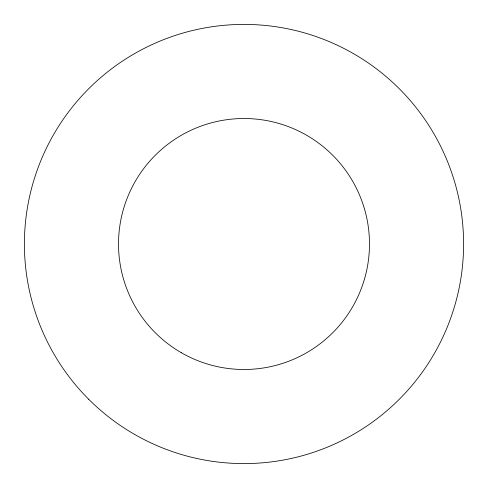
<?xml version="1.0" encoding="UTF-8"?>
<svg xmlns="http://www.w3.org/2000/svg" width="488" height="488" viewBox="0 0 488 488"><rect width="100%" height="100%" fill="white"/><g stroke="black" fill="none" stroke-linecap="round" stroke-linejoin="round"><path stroke-width="0.73" d="M181.255 352.671A125.483 125.483 0 0 0 369.483 244A125.483 125.483 0 0 0 181.255 135.328A125.483 125.483 0 0 0 181.255 352.671M88.718 399.282A219.6 219.6 0 0 0 456.115 300.834A219.6 219.6 0 0 0 187.166 31.885A219.6 219.6 0 0 0 88.718 399.282"/></g></svg>
